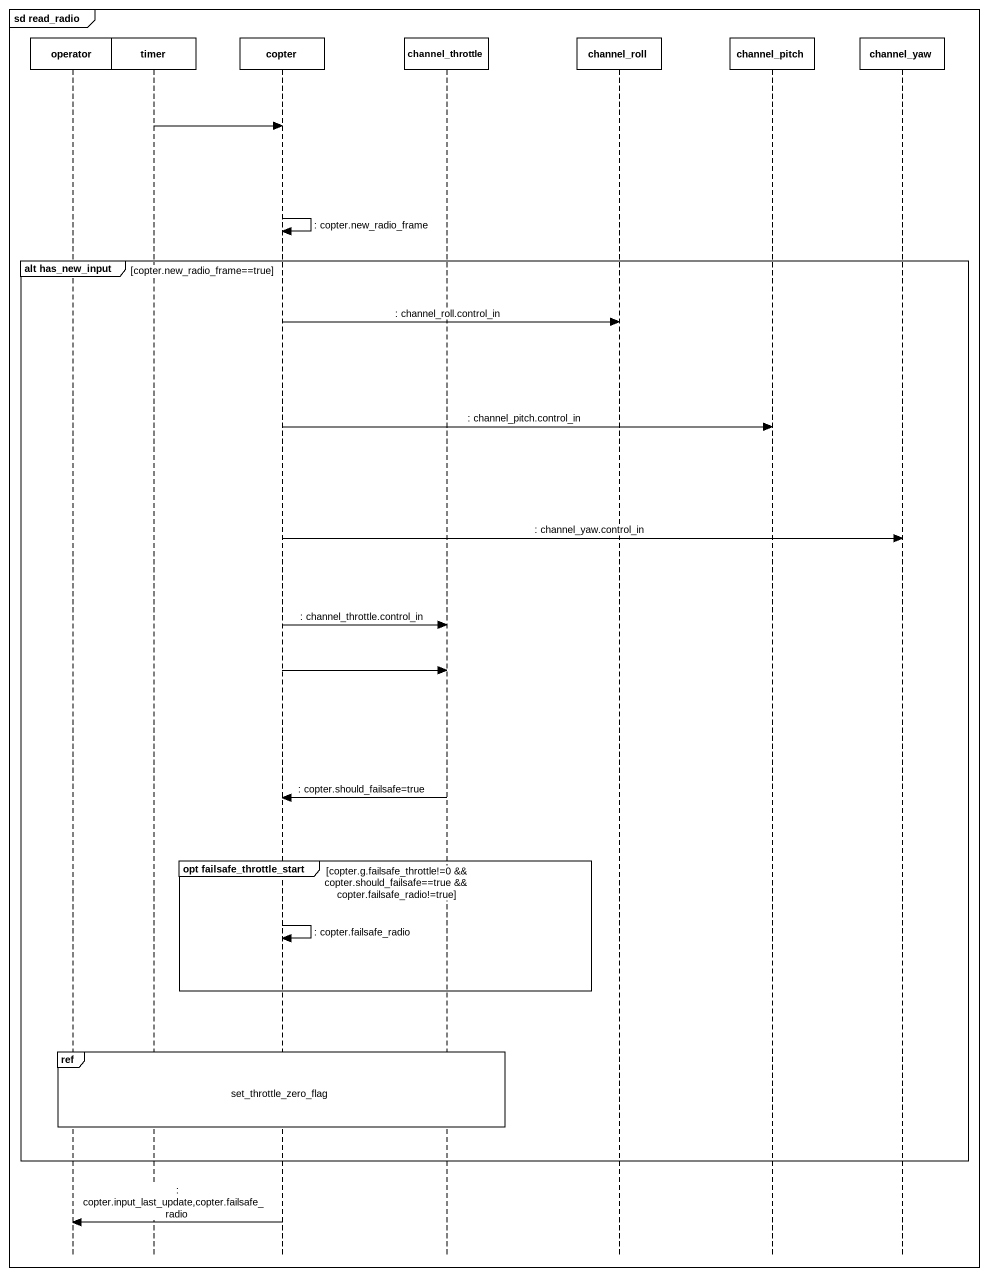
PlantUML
@startuml
mainframe sd read_radio
hide footbox
participant operator
participant timer
participant copter
participant channel_throttle
participant channel_roll
participant channel_pitch
participant channel_yaw

timer -> copter
copter -> copter : : copter.new_radio_frame
group alt has_new_input [copter.new_radio_frame==true]
  copter -> channel_roll : : channel_roll.control_in
  copter -> channel_pitch : : channel_pitch.control_in
  copter -> channel_yaw : : channel_yaw.control_in
  copter -> channel_throttle : : channel_throttle.control_in
  copter -> channel_throttle
  channel_throttle -> copter : : copter.should_failsafe=true
  group opt failsafe_throttle_start [copter.g.failsafe_throttle!=0 && copter.should_failsafe==true && copter.failsafe_radio!=true]
    copter -> copter : : copter.failsafe_radio
  end
  ref over operator, timer, copter, channel_throttle : set_throttle_zero_flag
end
copter -> operator : : copter.input_last_update,copter.failsafe_radio
@enduml
